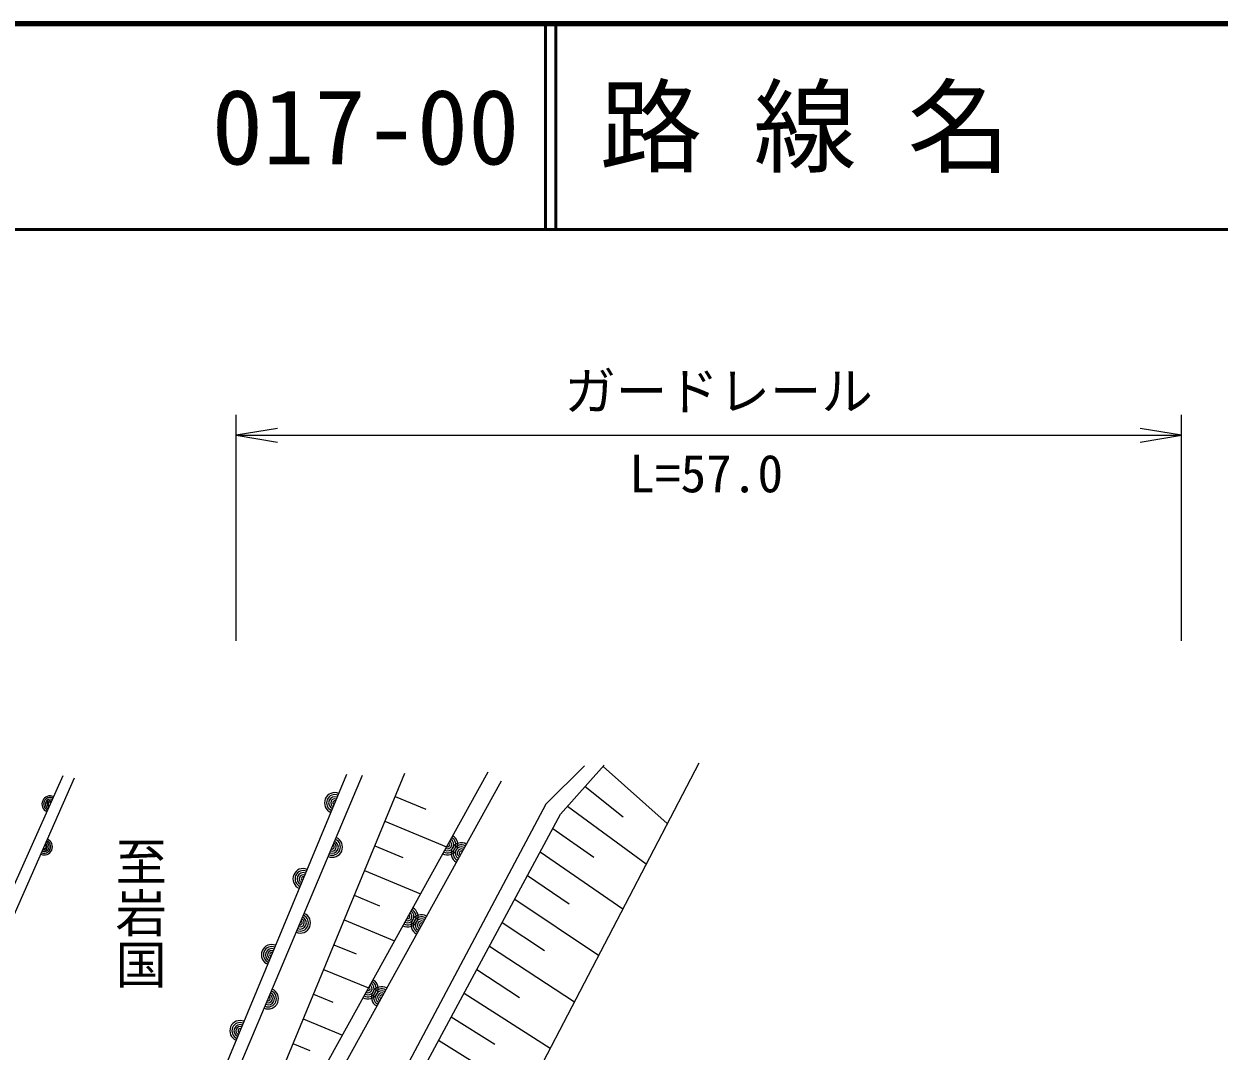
# Model space of a CAD drawing. Units: millimetres, scale not verified. Extents: x 40000 to 680000, y 20000 to 380000.
# Drawn here: x 152387 to 210516, y 330060 to 380000 of the extents above; entities that cross this region are included whole.
import ezdxf
from ezdxf.enums import TextEntityAlignment as Align

# ---------------------------------------------------------------- set-up
doc = ezdxf.new("R2010")
doc.units = ezdxf.units.MM
doc.header["$LTSCALE"] = 1000
for name, color, linetype, lineweight in [('M-STR-HTXT', 7, 'Continuous', 13), ('M-TTL', 2, 'Continuous', 140), ('M-TTL-LINE', 7, 'Continuous', 50), ('M-WORK', 1, 'Continuous', 13)]:
    doc.layers.add(name, color=color, linetype=linetype, lineweight=lineweight)
doc.layers.add('M-TTL-TXT', color=7, linetype='Continuous')
doc.styles.add('@ＭＳ ゴシック', font='')
doc.styles.add('ＭＳ ゴシック', font='')
doc.styles.get('@ＭＳ ゴシック').set_extended_font_data('@MS Gothic')
doc.styles.get('ＭＳ ゴシック').set_extended_font_data('MS Gothic')

# ---------------------------------------------------------------- blocks, each defined once
blk = doc.blocks.new('open_arrow')
at = {"color": 0, "linetype": 'Continuous', "lineweight": -2}
blk.add_lwpolyline([(7.5, 1.25), (0, 0), (7.5, -1.25)], dxfattribs=at)

msp = doc.modelspace()

# ---------------------------------------------------------------- linework, layer by layer
at = {"layer": 'M-STR-HTXT'}
for p, q in [((162714, 350000), (162714, 361000)), ((208681, 350000), (208681, 361000)), ((162714, 360000), (208681, 360000))]:
    msp.add_line(p, q, dxfattribs=at)
at = {"layer": 'M-TTL'}
msp.add_line((680000, 380000), (40000, 380000), dxfattribs=at)
at = {"layer": 'M-TTL-LINE'}
for p, q in [((177750, 380000), (177750, 370000)), ((178250, 380000), (178250, 370000)), ((40000, 370000), (680000, 370000))]:
    msp.add_line(p, q, dxfattribs=at)
at = {"layer": 'M-WORK'}
for p, q in [((159008, 314806), (174959, 343645)), ((170899, 343549), (159008, 314806)), ((185205, 344063), (167888, 310840)), ((179645, 343923), (177768, 342071)), ((178480, 341571), (180609, 343959)), ((180557, 343900), (183678, 341133)), ((168084, 343514), (158373, 320153)), ((159019, 320174), (168858, 343479)), ((175595, 343191), (159643, 314351)), ((170440, 342440), (171940, 341820)), ((179692, 342930), (181537, 341445)), ((177768, 342071), (162756, 313836)), ((178827, 341960), (182654, 339168)), ((162320, 311596), (178480, 341571)), ((169943, 341239), (172942, 339998)), ((178110, 340885), (180112, 339492)), ((169447, 340038), (170809, 339474)), ((177493, 339741), (181513, 336979)), ((168950, 338836), (171675, 337709)), ((176877, 338596), (178906, 337218)), ((168453, 337635), (169679, 337128)), ((176260, 337452), (180335, 334720)), ((167956, 336434), (170409, 335419)), ((175643, 336308), (177701, 334945)), ((167459, 335233), (168549, 334781)), ((175026, 335164), (179158, 332461)), ((166962, 334031), (169143, 333129)), ((174409, 334019), (176496, 332671)), ((166465, 332830), (167419, 332435)), ((173792, 332875), (177981, 330203)), ((165968, 331629), (167876, 330839)), ((173175, 331731), (175291, 330398)), ((165471, 330427), (166289, 330089)), ((172558, 330586), (176805, 327946))]:
    msp.add_line(p, q, dxfattribs=at)
for points in [[(113221, 296656), (127411, 302801), (132993, 306577), (141436, 314716), (143594, 317835), (154852, 343353)], [(154278, 343440), (142832, 317851), (141307, 315459), (135991, 310176), (131634, 306267)]]:
    msp.add_lwpolyline(points, dxfattribs=at)
for centre, radius, start, end in [((153665, 342070), 400, 65.90122, 245.90122), ((153665, 342070), 320, 65.90122, 245.90122), ((167508, 342129), 500, 67.42917, 247.42917), ((167508, 342129), 400, 67.42917, 247.42917), ((167508, 342129), 300, 67.42917, 247.42917), ((153665, 342070), 240, 65.90122, 245.90122), ((153665, 342070), 160, 65.90122, 245.90122), ((153665, 342070), 100, 65.90122, 245.90122), ((167508, 342129), 200, 67.42917, 247.42917), ((167508, 342129), 100, 67.42917, 247.42917), ((153372, 339997), 400, 246.19406, 66.19406), ((153372, 339997), 320, 246.19406, 66.19406), ((153372, 339997), 240, 246.19406, 66.19406), ((153372, 339997), 160, 246.19406, 66.19406), ((153372, 339997), 100, 246.19406, 66.19406), ((167381, 339981), 500, 247.11257, 67.11257), ((167381, 339981), 400, 247.11257, 67.11257), ((167381, 339981), 300, 247.11257, 67.11257), ((167381, 339981), 200, 247.11257, 67.11257), ((167381, 339981), 100, 247.11257, 67.11257), ((172995, 340095), 500, 241.05312, 61.05312), ((172995, 340095), 400, 241.05312, 61.05312), ((172995, 340095), 300, 241.05312, 61.05312), ((172995, 340095), 200, 241.05312, 61.05312), ((172995, 340095), 100, 241.05312, 61.05312), ((173659, 339690), 500, 61.05312, 241.05312), ((173659, 339690), 400, 61.05312, 241.05312), ((173659, 339690), 300, 61.05312, 241.05312), ((173659, 339690), 200, 61.05312, 241.05312), ((173659, 339690), 100, 61.05312, 241.05312), ((165973, 338435), 500, 67.42917, 247.42917), ((165973, 338435), 400, 67.42917, 247.42917), ((165973, 338435), 300, 67.42917, 247.42917), ((165973, 338435), 200, 67.42917, 247.42917), ((165973, 338435), 100, 67.42917, 247.42917), ((165825, 336296), 500, 247.11257, 67.11257), ((165825, 336296), 400, 247.11257, 67.11257), ((165825, 336296), 300, 247.11257, 67.11257), ((171059, 336595), 500, 241.05312, 61.05312), ((171059, 336595), 400, 241.05312, 61.05312), ((171059, 336595), 300, 241.05312, 61.05312), ((171059, 336595), 200, 241.05312, 61.05312), ((171059, 336595), 100, 241.05312, 61.05312), ((171723, 336190), 500, 61.05312, 241.05312), ((171723, 336190), 400, 61.05312, 241.05312), ((165825, 336296), 200, 247.11257, 67.11257), ((165825, 336296), 100, 247.11257, 67.11257), ((171723, 336190), 300, 61.05312, 241.05312), ((171723, 336190), 200, 61.05312, 241.05312), ((171723, 336190), 100, 61.05312, 241.05312), ((164437, 334742), 500, 67.42917, 247.42917), ((164437, 334742), 400, 67.42917, 247.42917), ((164437, 334742), 300, 67.42917, 247.42917), ((164437, 334742), 200, 67.42917, 247.42917), ((164437, 334742), 100, 67.42917, 247.42917), ((169123, 333094), 500, 241.05312, 61.05312), ((169123, 333094), 400, 241.05312, 61.05312), ((169123, 333094), 300, 241.05312, 61.05312), ((169123, 333094), 200, 241.05312, 61.05312), ((169123, 333094), 100, 241.05312, 61.05312), ((169787, 332690), 500, 61.05312, 241.05312), ((169787, 332690), 400, 61.05312, 241.05312), ((164270, 332611), 500, 247.11257, 67.11257), ((164270, 332611), 400, 247.11257, 67.11257), ((164270, 332611), 300, 247.11257, 67.11257), ((164270, 332611), 200, 247.11257, 67.11257), ((164270, 332611), 100, 247.11257, 67.11257), ((169787, 332690), 300, 61.05312, 241.05312), ((169787, 332690), 200, 61.05312, 241.05312), ((169787, 332690), 100, 61.05312, 241.05312), ((162902, 331048), 500, 67.42917, 247.42917), ((162902, 331048), 400, 67.42917, 247.42917), ((162902, 331048), 300, 67.42917, 247.42917), ((162902, 331048), 200, 67.42917, 247.42917), ((162902, 331048), 100, 67.42917, 247.42917)]:
    msp.add_arc(centre, radius, start, end, dxfattribs=at)

# ---------------------------------------------------------------- block references
at = {"layer": 'M-STR-HTXT', "xscale": 267, "yscale": 267}
msp.add_blockref('open_arrow', (162714, 360000), dxfattribs=at)
at = {"layer": 'M-STR-HTXT', "xscale": 267, "yscale": 267, "rotation": 180}
msp.add_blockref('open_arrow', (208681, 360000), dxfattribs=at)

# ---------------------------------------------------------------- texts
at = {"layer": 'M-STR-HTXT', "style": 'ＭＳ ゴシック'}
msp.add_text('ガードレール', height=1833, dxfattribs=at).set_placement((178672, 360679), align=Align.BOTTOM_LEFT)
msp.add_text('L=57.0', height=1833, dxfattribs=at).set_placement((185569, 356676), align=Align.BOTTOM_CENTER)
at = {"layer": 'M-STR-HTXT', "style": '@ＭＳ ゴシック'}
msp.add_text('至岩国', height=1833, rotation=270, dxfattribs=at).set_placement((156592, 340541), align=Align.BOTTOM_LEFT)
at = {"layer": 'M-TTL-TXT', "style": 'ＭＳ ゴシック'}
for s, p in [('路 線 名', (180380, 375000)), ('017-00', (161521, 375000))]:
    msp.add_text(s, height=3666, dxfattribs=at).set_placement(p, align=Align.MIDDLE_LEFT)

doc.saveas('drawing.dxf')
